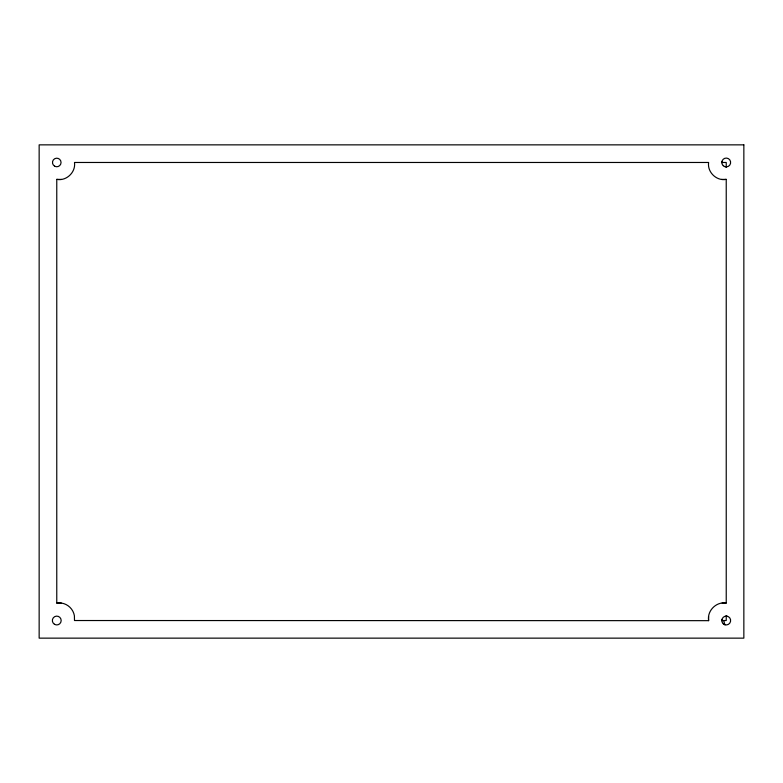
<?xml version="1.0" encoding="UTF-8"?>
<svg xmlns="http://www.w3.org/2000/svg" width="783" height="783" viewBox="0 0 783 783"><rect width="100%" height="100%" fill="white"/><g stroke="black" fill="none" stroke-linecap="round" stroke-linejoin="round"><path stroke-width="1.17" d="M721.838 162.698L721.926 161.552M708.615 616.544L708.615 620.665L74.493 620.528L74.395 615.741A15.562 15.562 0 0 0 61.554 603.076L56.767 603.047L56.767 179.385C66.457 181.284 75.922 172.191 74.493 162.472L708.615 162.472C707.137 172.162 716.611 181.264 726.232 179.385L726.232 603.047C716.328 601.383 706.951 610.76 708.615 620.665M721.828 620.694L721.936 619.549M722.112 603.047L726.232 603.047M61.475 179.434L56.767 179.385M721.848 620.547L726.232 620.528L726.232 615.595M721.535 179.424L726.232 179.385M721.848 162.472L726.232 162.472L726.232 166.857M56.767 603.047L61.221 603.047M725.312 166.779L726.458 166.867M726.066 616.123L727.211 616.231M724.177 624.423L725.254 624.824M724.804 624.55L723.707 620.528M743.85 144.855L39.15 144.855L39.15 638.145L743.85 638.145L743.85 144.855M723.238 623.757A4.404 4.404 0 0 0 730.529 621.506A4.404 4.404 0 0 0 724.931 616.319A4.404 4.404 0 0 0 723.238 623.757M54.624 166.182A4.287 4.287 0 0 0 61.054 162.472A4.287 4.287 0 0 0 54.624 158.763A4.287 4.287 0 0 0 54.624 166.182M54.428 624.257A4.404 4.404 0 0 0 61.172 620.694A4.404 4.404 0 0 0 54.702 616.632A4.404 4.404 0 0 0 54.428 624.257M723.277 165.742A4.404 4.404 0 0 0 730.539 163.393A4.404 4.404 0 0 0 724.882 158.283A4.404 4.404 0 0 0 723.277 165.742"/></g></svg>
